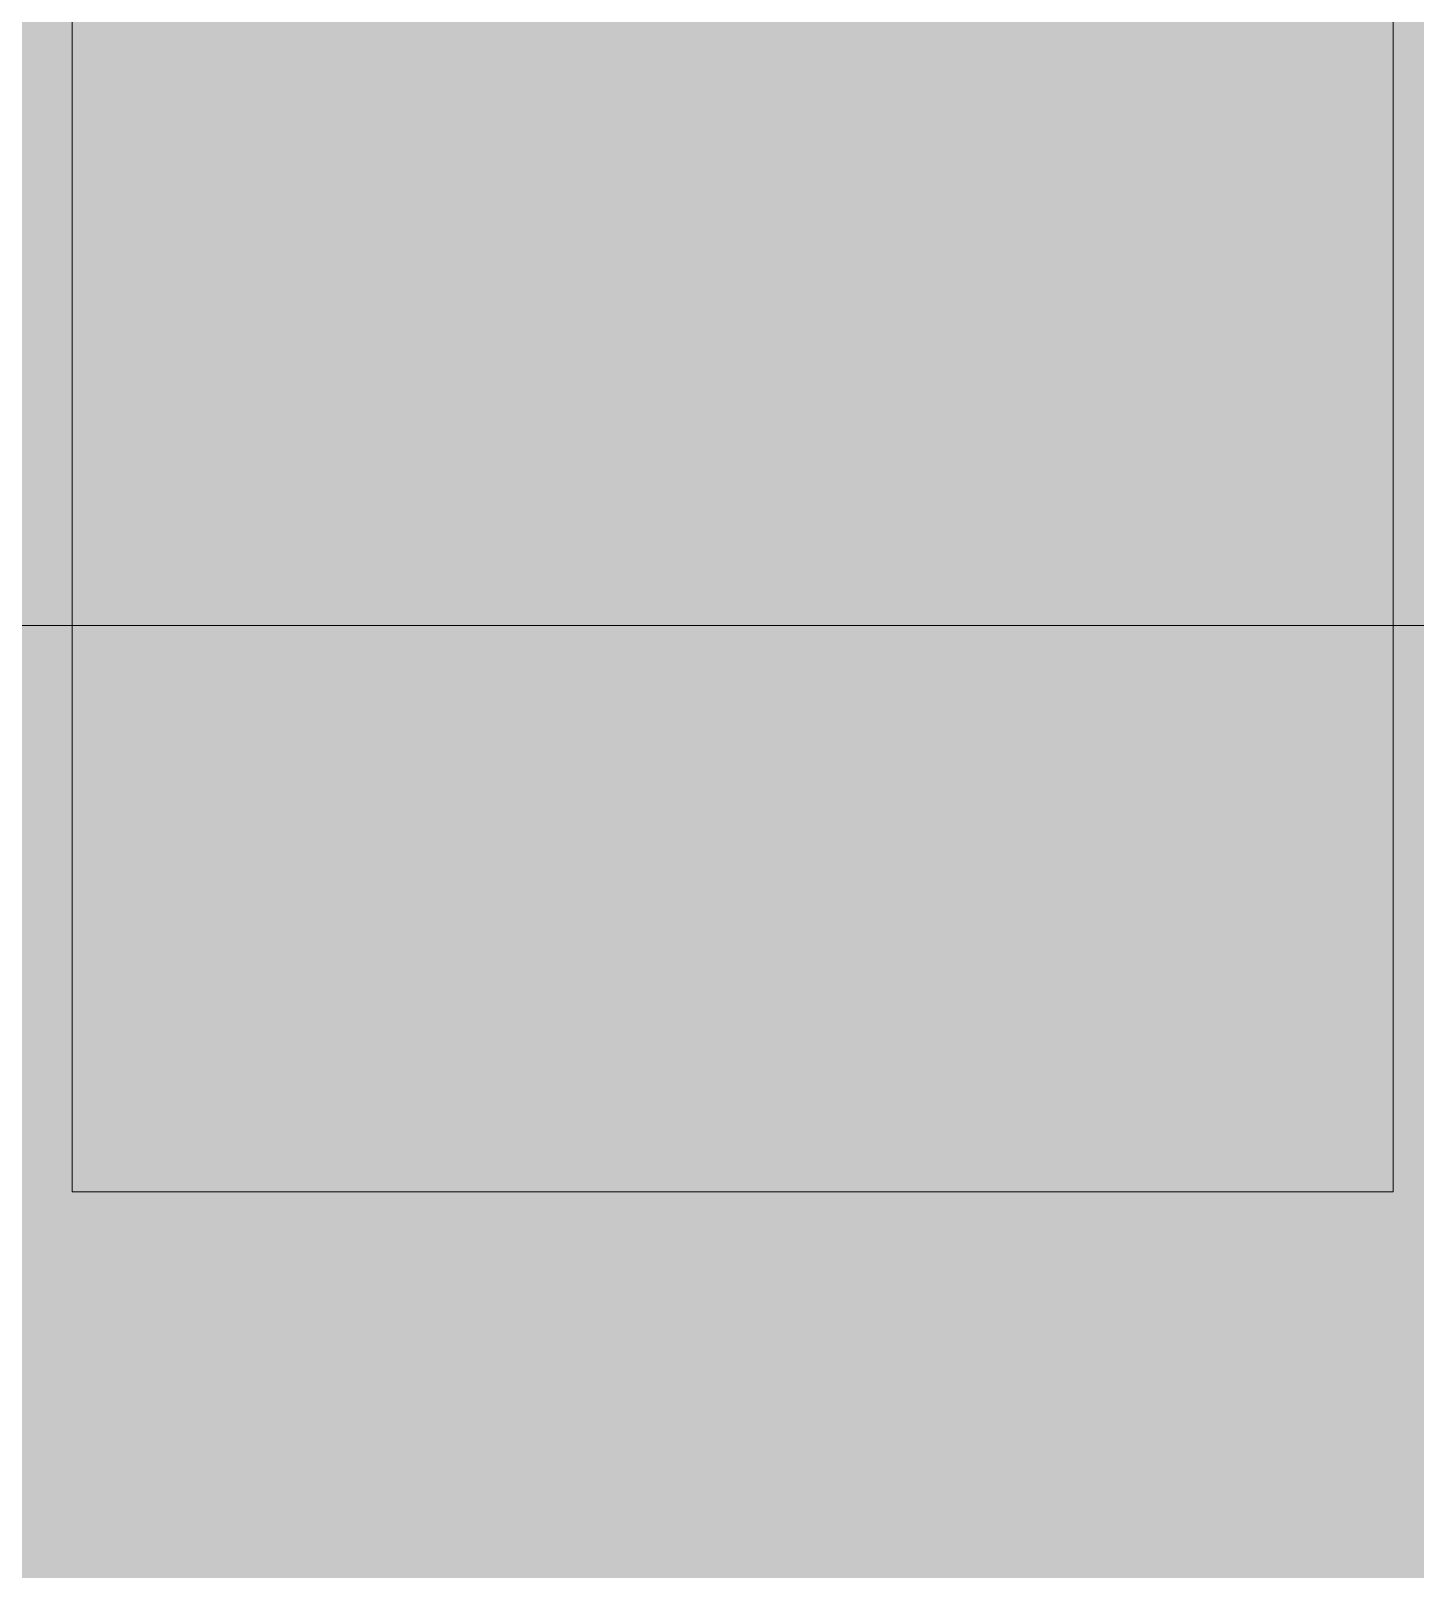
# Model space of a CAD drawing. Header units: inches. Extents: x -26493 to -10162, y -132 to 713.
# Drawn here: x -25823.591 to -25823.133, y 224.437 to 224.947 of the extents above; entities that cross this region are included whole.
import ezdxf

# ---------------------------------------------------------------- set-up
doc = ezdxf.new("R2010")
doc.units = ezdxf.units.IN
doc.header["$MEASUREMENT"] = 0
doc.layers.add('Q-SPCQ', color=91, linetype='Continuous', lineweight=9)

# ---------------------------------------------------------------- blocks, each defined once
blk = doc.blocks.new('Basketball_Backstop-Performance_Sports_Systems-3103-Ceiling_Hung - 27_-0_ to 27_-11 7_8_-V84-Section 13')
at = {"layer": 'Q-SPCQ'}
for points in [[(-25826.26523, 224), (-25822.89023, 224), (-25822.89023, 224.75), (-25823.14023, 224.75), (-25823.14023, 224.5625), (-25823.57773, 224.5625), (-25823.57773, 224.75), (-25823.89023, 224.78349), (-25823.85183, 225.25), (-25823.57773, 225.25), (-25823.57773, 225.4375), (-25823.14023, 225.4375), (-25823.14023, 225.25), (-25822.89023, 225.25), (-25822.89023, 226), (-25826.26523, 226), (-25826.26523, 224.75)], [(-25823.46712, 224.5625), (-25823.14023, 224.5625), (-25823.14023, 225), (-25823.57773, 225), (-25823.57773, 224.5625)]]:
    blk.add_hatch(color=256, dxfattribs=at).paths.add_polyline_path(points, flags=0)
h = blk.add_hatch(color=256, dxfattribs=at)
h.paths.add_polyline_path([(-25819.01523, 224.75), (-25819.01523, 225), (-25820.09372, 224.94961), (-25820.08802, 224.75), (-25819.53204, 224.75)], flags=0)
h.paths.add_polyline_path([(-25823.57773, 224.75), (-25823.57773, 225), (-25823.89023, 225), (-25823.85183, 224.75)], flags=0)
h.paths.add_polyline_path([(-25822.89023, 224.75), (-25822.89023, 225), (-25823.14023, 224.99005), (-25823.14023, 224.75)], flags=0)
h.paths.add_polyline_path([(-25822.70273, 224.75), (-25821.86463, 224.80672), (-25821.87015, 225), (-25822.70273, 224.98424), (-25822.70273, 224.75644)], flags=0)
for p, q in [((-25823.57773, 224.5625), (-25823.57773, 225)), ((-25823.14023, 225), (-25823.14023, 224.5625)), ((-25823.89023, 224.75), (-25822.89023, 224.75)), ((-25823.57773, 224.5625), (-25823.14023, 224.5625))]:
    blk.add_line(p, q, dxfattribs=at)

msp = doc.modelspace()

# ---------------------------------------------------------------- block references
at = {"layer": 'Q-SPCQ'}
msp.add_blockref('Basketball_Backstop-Performance_Sports_Systems-3103-Ceiling_Hung - 27_-0_ to 27_-11 7_8_-V84-Section 13', (0, 0), dxfattribs=at)

doc.saveas('drawing.dxf')
